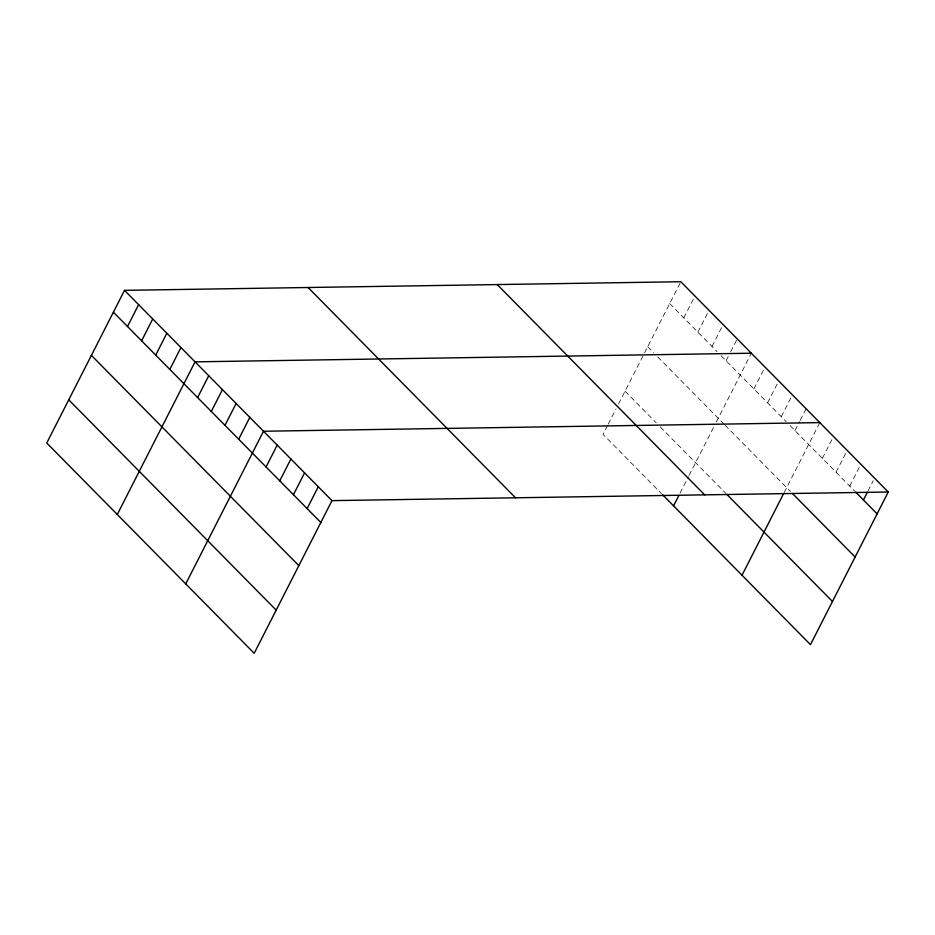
<?xml version="1.0" encoding="UTF-8"?>
<svg xmlns="http://www.w3.org/2000/svg" width="935" height="935" viewBox="0 0 935 935"><rect width="100%" height="100%" fill="white"/><g stroke="black" fill="none" stroke-linecap="round" stroke-linejoin="round"><path stroke-width="0.7" stroke-dasharray="4.67 3.51" d="M607.563 425.483L603.04 434.366L661.477 493.61M608.217 424.209L615.978 408.981M618.561 403.897L643.911 354.155M644.542 352.916L680.809 281.727M683.789 317.877L694.915 296.021M697.884 332.17L709.022 310.326M711.991 346.476L723.129 324.62M726.098 360.77L730.036 353.056M730.691 351.77L737.236 338.926M680.037 493.166L688.44 476.663M689.095 475.401L713.814 426.874M716.327 421.942L751.343 353.22M753.902 388.948L765.029 367.104M767.588 402.833L778.726 380.977M781.274 416.706L792.413 394.862M794.972 430.591L799.554 421.591M800.208 420.306L806.11 408.735M784.149 492.57L819.796 422.608M822.356 458.337L833.482 436.493M836.042 472.222L847.18 450.366M849.74 486.095L860.866 464.251M868.007 490.98L873.255 480.695M669.682 303.583L717.028 351.583M721.06 355.662L786.171 421.662M790.087 425.624L854.625 491.05M647.686 346.733L653.729 352.869M657.761 356.948L724.087 424.186M725.057 425.168L790.578 491.588M625.024 391.204L656.265 422.865M660.297 426.956L725.876 493.435"/><path stroke-width="1.4" d="M888.25 492.009L680.809 281.727L124.519 290.353L46.75 442.991L254.191 653.273L331.96 500.634L888.25 492.009L810.481 644.647L662.483 494.627M127.499 326.502L138.625 304.658M141.606 340.808L152.732 318.952M155.713 355.101L166.839 333.246M169.819 369.407L180.946 347.551M117.284 514.495L195.053 361.845L751.343 353.22M197.612 397.574L208.739 375.73M211.298 411.458L222.436 389.603M224.996 425.332L236.123 403.488M238.682 439.216L249.82 417.361M185.738 583.884L263.506 431.245L819.796 422.608M266.066 466.974L277.204 445.118M279.752 480.847L290.89 459.003M293.45 494.732L304.576 472.876M307.136 508.605L318.274 486.749M673.562 505.858L678.74 495.702M742.016 575.259L783.518 493.797M863.426 499.98L867.353 492.266M855.607 492.044L877.112 513.853M792.541 493.575L855.128 557.015M726.846 494.428L832.466 601.486M497.233 284.579L704.674 494.849M308.094 287.512L515.536 497.782M124.519 290.353L331.96 500.634M113.392 312.208L320.834 522.478M91.396 355.37L298.838 565.64M68.746 399.829L276.176 610.111"/></g></svg>
